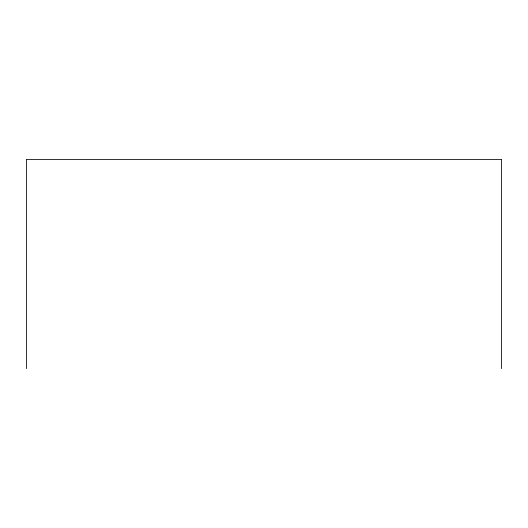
<?xml version="1.0" encoding="UTF-8"?>
<svg xmlns="http://www.w3.org/2000/svg" width="528" height="528" viewBox="0 0 528 528"><rect width="100%" height="100%" fill="white"/><g stroke="black" fill="none" stroke-linecap="round" stroke-linejoin="round"><path stroke-width="0.79" d="M501.6 368.61L501.6 159.39L26.4 159.39L26.4 368.61"/></g></svg>
